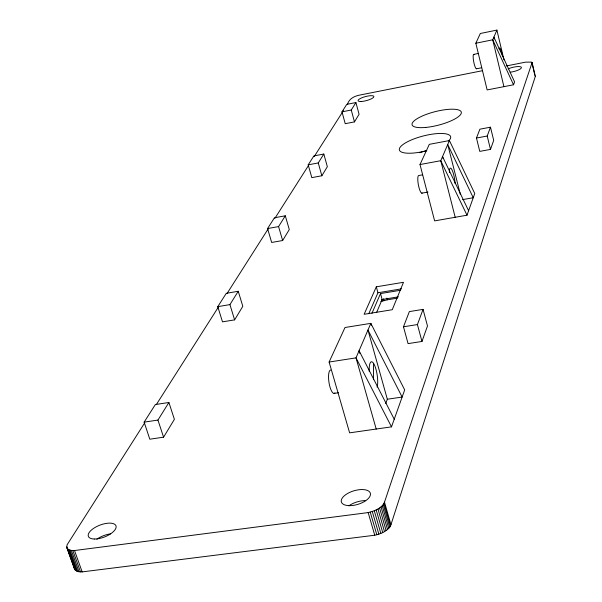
<?xml version="1.0" encoding="UTF-8"?>
<svg xmlns="http://www.w3.org/2000/svg" width="602" height="602" viewBox="0 0 602 602"><rect width="100%" height="100%" fill="white"/><g stroke="black" fill="none" stroke-linecap="round" stroke-linejoin="round"><path stroke-width="0.9" d="M373.458 379.252L373.586 363.42M74.294 568.062L74.355 567.084M506.252 65.979L525.523 62.149L531.431 62.119L532.093 62.555L535.336 76.334L390.502 526.073C387.086 531.408 380.682 533.899 374.753 535.223L82.165 571.892C79.456 571.953 75.807 571.772 74.475 568.965L66.845 547.715L67.07 544.84L144.728 422.822M66.845 547.715C68.192 550.491 71.834 550.589 74.52 550.529L368.168 512.58C374.346 511.06 381.939 508.562 384.49 502.158L532.093 62.555M391.503 426.856L404.687 389.908L370.84 323.357L345.006 327.503L329.113 362.035L349.619 432.838L391.503 426.856L356.008 357.866L370.84 323.357L371.344 325.163M421.972 341.454L427.488 325.998L423.048 309.375L409.36 311.588L403.483 326.781L408.066 343.622L421.972 341.454L417.427 324.561L423.048 309.375M467.009 215.2L474.752 193.505L449.416 140.559L429.301 144.345L420 164.549L434.629 220.889L467.009 215.2L440.762 160.704L449.416 140.559M490.487 149.401L493.7 140.394L490.487 127.188L479.899 129.189L476.475 138.039L479.771 151.388L490.487 149.401L487.214 136.022L490.487 127.188M503.979 59.899L496.898 30.1L480.313 33.494L475.836 43.231L487.146 89.931L513.544 84.777L514.582 81.864L493.888 37.106L494.325 38.934M385.731 403.498L387.327 399.231L367.972 330.024L402.136 397.049L387.327 399.231M496.898 30.1L492.729 39.8L503.919 86.65M376.589 312.461L382.142 299.518L380.509 293.58L400.481 290.284M371.946 313.303L380.509 293.58M368.785 313.702L377.958 292.753L376.318 286.815L403.49 282.3L392.248 309.729L364.135 314.289L376.318 286.815M163.578 437.187L174.392 419.323L168.899 402.482L155.346 404.552L144.134 422.137L149.815 439.204L163.578 437.187L157.935 420.076L168.899 402.482M234.614 319.865L242.817 306.313L238.242 291.278L226.284 293.302L217.781 306.644L222.492 321.859L234.614 319.865L229.926 304.604L238.242 291.278M282.647 240.522L289.291 229.558L285.303 215.802L274.452 217.766L267.566 228.557L271.66 242.463L282.647 240.522L278.575 226.585L285.303 215.802M321.859 175.761L327.345 166.701L323.816 154.037L313.883 155.926L308.201 164.835L311.813 177.635L321.859 175.761L318.262 162.939L323.816 154.037M354.473 121.89L359.078 114.282L355.917 102.551L346.767 104.357L341.989 111.844L345.224 123.688L354.473 121.89L351.259 110.023L355.917 102.551M156.324 404.597L218.353 307.148M226.931 293.678L268.281 228.707M274.836 218.406L308.623 165.324M314.176 156.603L343.426 110.655M347.459 104.312C349.092 98.698 354.209 96.192 359.402 95.146L482.39 70.712M380.855 301.512L387.41 299.796L397.305 298.171M475.836 43.231L492.729 39.8L513.544 84.777M473.744 54.383L478.041 53.518M476.378 68.809L481.532 67.778M341.989 111.844L351.259 110.023M308.201 164.835L318.262 162.939M476.475 138.039L487.214 136.022M420 164.549L440.762 160.704L455.195 217.277M422.574 174.821L419.015 175.475A9.015 2.047 79.7 0 0 418.36 184.776A9.015 2.047 79.7 0 0 422.243 193.039M421.724 193.174L427.962 192.046M267.566 228.557L278.575 226.585M462.607 199.623L473.247 197.727L447.73 144.48L460.342 194.348M217.781 306.644L229.926 304.604M377.958 292.753L401.481 288.862M382.142 299.518L398.464 296.831M403.483 326.781L417.427 324.561M329.113 362.035L356.008 357.866L376.205 429.045M334.118 393.415L338.497 392.752M144.134 422.137L157.935 420.076M534.96 75.799L535.336 76.334M394.227 419.218L359.078 350.725L359.838 353.404M468.604 210.745L442.538 156.565L442.997 158.386M74.52 550.529L82.165 571.892M72.857 550.544L80.502 571.9M71.345 550.416L78.99 571.757M70.005 550.138L77.658 571.464M68.869 549.716L76.522 571.027M67.958 549.167L75.604 570.463M66.664 546.827L74.919 569.77M372.284 511.497L378.846 534.14M370.238 512.106L376.807 534.749M368.168 512.58L374.753 535.223M379.591 507.975L386.1 530.603M377.966 508.991L384.49 531.619M376.182 509.924L382.721 532.567M374.278 510.767L380.833 533.41M384.49 502.158L390.946 524.696M384.031 503.513L390.502 526.073M383.271 504.649L389.75 527.232M382.262 505.785L388.757 528.383M381.028 506.899L387.53 529.512M386.951 298.11L387.41 299.796M383.542 298.848L384.001 300.526M381.593 299.42L382.052 301.098M531.829 62.315L534.757 74.904M508.088 68.884A8.443 2.167 -13.7 0 1 518.653 66.551A8.443 2.167 -13.7 0 1 520.248 69.012A8.443 2.167 -13.7 0 1 510.233 72.202M348.836 505.861A15.103 7.141 -16.9 0 1 365.512 500.623M96.884 539.196A14.757 6.434 -21.1 0 1 110.527 533.854M499.043 48.935A8.601 1.445 79.1 0 1 502.64 56.58M369.267 371.426A13.891 3.755 81.4 0 1 374.241 364.579A13.891 3.755 81.4 0 1 377.108 387.116M449.393 172.541A10.588 2.212 79.7 0 1 451.936 169.696A10.588 2.212 79.7 0 1 455.104 183.655M334.953 392.888A11.822 3.477 81.5 0 1 329.189 383.632A11.822 3.477 81.5 0 1 330.701 370.012M476.686 68.598A7.344 1.347 79.1 0 1 473.654 61.442A7.344 1.347 79.1 0 1 474.15 54.677M419.669 152.712A26.413 7.766 -14.5 0 1 426.088 150.726M426.826 150.696A26.488 7.563 -14.5 0 1 399.404 148.724A26.488 7.563 -14.5 0 1 431.333 134.291A26.488 7.563 -14.5 0 1 448.625 140.838M360.801 101.505A8.195 2.077 -15 0 0 373.774 97.035A8.195 2.077 -15 0 0 363.367 97.215A8.195 2.077 -15 0 0 360.801 101.505M94.258 539.023A14.787 6.359 -21 0 0 116.103 527.329A14.787 6.359 -21 0 0 96.087 526.87A14.787 6.359 -21 0 0 94.258 539.023M349.469 505.65A15.14 7.066 -16.8 0 0 370.448 493.678A15.14 7.066 -16.8 0 0 347.64 493.452A15.14 7.066 -16.8 0 0 349.469 505.65M425.734 127.436A25.419 6.953 -14.4 0 0 461.305 112.138A25.419 6.953 -14.4 0 0 422.988 115.712A25.419 6.953 -14.4 0 0 425.734 127.436"/></g></svg>
